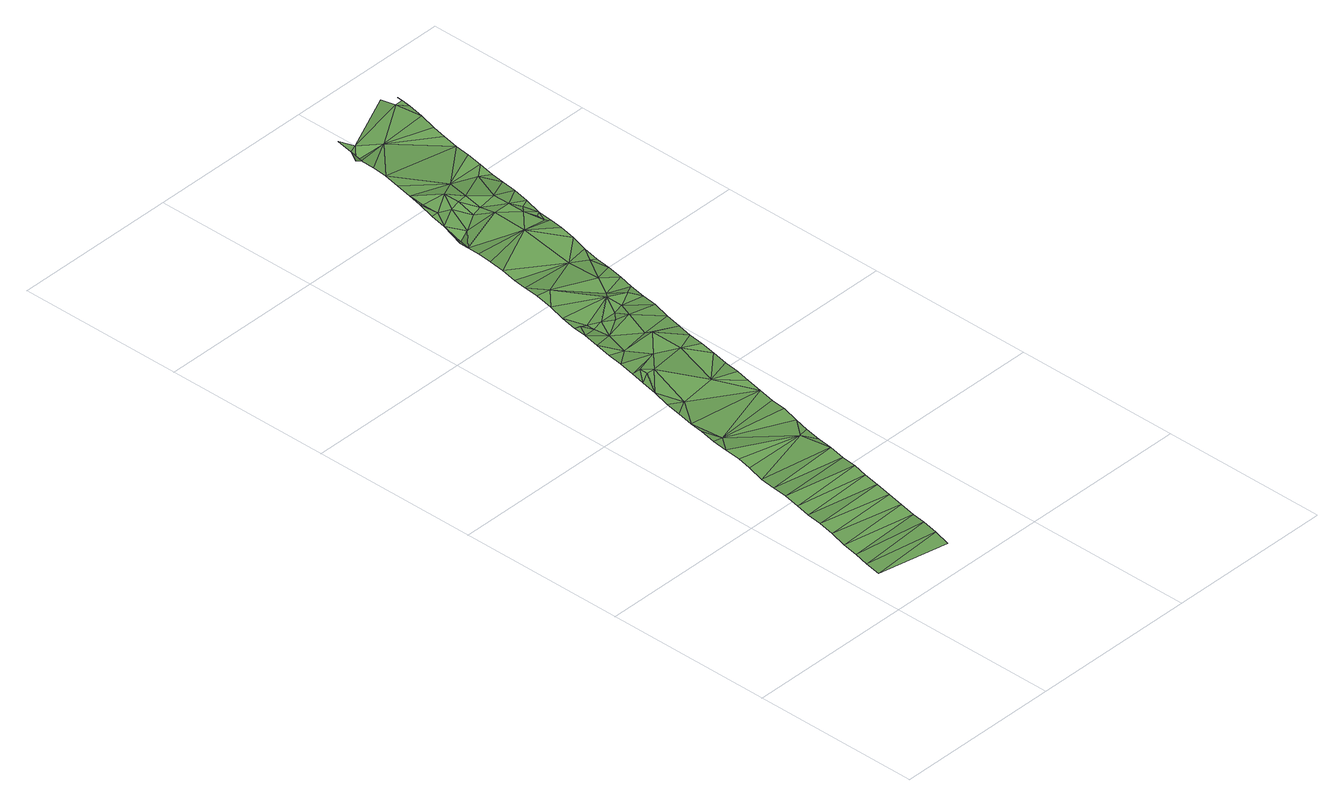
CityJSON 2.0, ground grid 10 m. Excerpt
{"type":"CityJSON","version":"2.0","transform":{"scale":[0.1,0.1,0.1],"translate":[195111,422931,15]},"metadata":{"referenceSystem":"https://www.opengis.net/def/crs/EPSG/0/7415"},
"CityObjects":{
"plantcover1":{"type":"PlantCover","attributes":{"3df_class":"Forest","bgt_fysiekvoorkomen":"groenvoorziening","bgt_status":"bestaand","identificatienamespace":"NL.IMGeo","begroeidterreindeeloptalud":"true","relatievehoogteligging":0,"aantal_punten":0},"geometry":[{"type":"MultiSurface","lod":"1","boundaries":[[[0,1,2]],[[3,1,4]],[[5,3,6]],[[0,2,7]],[[8,5,9]],[[4,1,0]],[[10,11,8]],[[6,3,4]],[[12,11,13]],[[9,5,6]],[[14,12,15]],[[10,8,9]],[[16,17,14]],[[13,11,10]],[[18,17,19]],[[15,12,13]],[[20,18,21]],[[16,14,15]],[[22,23,20]],[[19,17,16]],[[24,23,22]],[[25,26,27]],[[22,27,24]],[[21,18,19]],[[28,26,25]],[[29,28,25]],[[21,22,20]],[[25,27,22]],[[30,31,29]],[[32,31,30]],[[33,25,22]],[[34,29,25]],[[35,22,21]],[[36,32,30]],[[37,22,35]],[[38,25,33]],[[34,30,29]],[[37,33,22]],[[36,39,40]],[[41,25,38]],[[36,30,42]],[[36,42,39]],[[39,43,40]],[[43,44,40]],[[34,25,41]],[[42,43,39]],[[45,42,30]],[[43,46,44]],[[45,30,34]],[[46,47,44]],[[42,46,43]],[[48,47,49]],[[47,46,49]],[[48,49,50]],[[51,45,34]],[[45,52,42]],[[42,52,46]],[[53,45,51]],[[54,50,49]],[[54,55,50]],[[49,46,56]],[[57,45,53]],[[55,58,59]],[[55,60,58]],[[55,54,60]],[[61,54,49]],[[57,62,45]],[[45,62,52]],[[46,52,56]],[[61,49,56]],[[58,63,59]],[[63,64,59]],[[58,60,63]],[[65,60,54]],[[60,65,63]],[[54,66,65]],[[67,54,61]],[[62,68,52]],[[69,56,52]],[[54,67,66]],[[70,61,56]],[[63,71,64]],[[68,69,52]],[[71,72,64]],[[66,73,65]],[[74,75,72]],[[65,71,63]],[[67,73,66]],[[70,56,69]],[[76,75,74]],[[77,67,61]],[[71,74,72]],[[65,73,71]],[[77,61,70]],[[73,67,78]],[[73,78,71]],[[67,79,78]],[[77,79,67]],[[80,74,71]],[[81,76,74]],[[78,82,71]],[[76,81,83]],[[80,84,74]],[[82,80,71]],[[79,85,78]],[[78,85,82]],[[86,83,81]],[[84,81,74]],[[82,87,80]],[[85,87,82]],[[80,88,84]],[[86,89,90]],[[87,88,80]],[[89,91,90]],[[89,86,81]],[[92,93,94]],[[91,89,94]],[[84,88,95]],[[84,96,81]],[[94,97,92]],[[98,93,92]],[[95,96,84]],[[97,98,92]],[[96,99,81]],[[100,97,94]],[[95,101,96]],[[98,102,103]],[[98,97,104]],[[89,100,94]],[[101,99,96]],[[105,89,81]],[[98,104,102]],[[81,99,105]],[[102,106,103]],[[97,107,104]],[[102,108,106]],[[100,107,97]],[[108,109,106]],[[102,110,108]],[[104,110,102]],[[107,111,104]],[[112,89,105]],[[110,109,108]],[[113,100,89]],[[100,114,107]],[[104,111,110]],[[107,114,111]],[[115,89,112]],[[116,113,89]],[[114,117,111]],[[111,117,110]],[[115,116,89]],[[100,118,114]],[[119,109,120]],[[113,118,100]],[[120,109,110]],[[114,121,117]],[[120,110,117]],[[118,121,114]],[[120,122,119]],[[116,123,113]],[[113,124,118]],[[123,125,113]],[[125,116,115]],[[116,125,123]],[[125,124,113]],[[124,126,118]],[[125,126,124]],[[118,127,121]],[[121,128,117]],[[128,120,117]],[[126,127,118]],[[129,130,122]],[[131,132,133]],[[130,129,133]],[[127,134,121]],[[121,134,128]],[[135,122,120]],[[131,136,132]],[[133,129,131]],[[136,137,132]],[[128,138,120]],[[129,136,131]],[[134,139,128]],[[129,122,135]],[[120,138,140]],[[139,138,128]],[[140,135,120]],[[129,141,136]],[[142,129,135]],[[143,129,142]],[[143,144,129]],[[136,141,145]],[[129,144,141]],[[141,144,146]],[[141,146,147]],[[147,146,148]]]}]}
},
"vertices":[
[46,17,20],[5,26,18],[3,16,18],[7,35,18],[48,27,20],[9,45,18],[50,36,19],[44,7,19],[11,55,19],[52,46,19],[54,56,19],[13,65,19],[15,75,18],[56,66,19],[17,84,18],[58,76,19],[60,85,19],[19,94,18],[21,104,17],[62,95,18],[23,114,16],[64,105,18],[61,123,18],[25,124,17],[27,133,17],[36,153,15],[30,153,16],[28,143,17],[32,163,16],[34,172,15],[46,188,14],[36,182,15],[38,192,15],[70,134,17],[76,164,17],[66,115,17],[40,202,16],[68,125,17],[72,144,18],[46,213,19],[42,212,16],[74,154,17],[51,213,19],[46,218,19],[44,221,16],[66,188,17],[61,223,18],[46,231,16],[48,241,15],[56,238,15],[50,251,15],[78,174,17],[76,218,16],[80,183,17],[61,253,14],[52,261,15],[71,233,21],[82,193,16],[56,268,15],[54,270,14],[61,263,13],[71,238,18],[84,203,16],[61,268,13],[56,280,14],[66,263,15],[71,258,16],[76,253,19],[86,213,16],[88,223,15],[90,232,15],[81,273,17],[58,290,15],[76,263,15],[66,298,17],[59,300,16],[61,310,15],[92,242,15],[81,263,17],[94,252,16],[86,278,14],[91,308,15],[91,268,17],[63,319,14],[91,288,16],[96,262,15],[65,329,14],[98,272,15],[100,281,15],[96,343,15],[67,339,13],[69,349,12],[76,368,5],[73,368,10],[71,358,10],[102,291,15],[101,303,14],[81,368,10],[75,378,11],[106,311,14],[96,363,16],[104,301,14],[81,388,11],[77,388,11],[86,383,13],[108,321,15],[79,398,12],[91,373,12],[81,398,11],[81,407,12],[91,393,15],[91,383,15],[110,331,15],[106,353,16],[96,373,14],[112,340,14],[111,343,13],[96,383,16],[106,363,16],[83,417,12],[101,398,13],[106,373,16],[85,427,12],[111,348,13],[111,358,14],[114,350,13],[116,360,14],[118,370,14],[116,393,12],[106,448,10],[87,437,11],[91,453,5],[91,456,9],[89,447,9],[120,380,13],[128,419,11],[96,458,9],[92,466,10],[124,399,12],[122,389,12],[126,409,12],[131,463,13],[130,429,11],[132,438,11],[134,448,12],[131,473,11],[136,458,12],[136,463,13],[138,468,11]
]}
